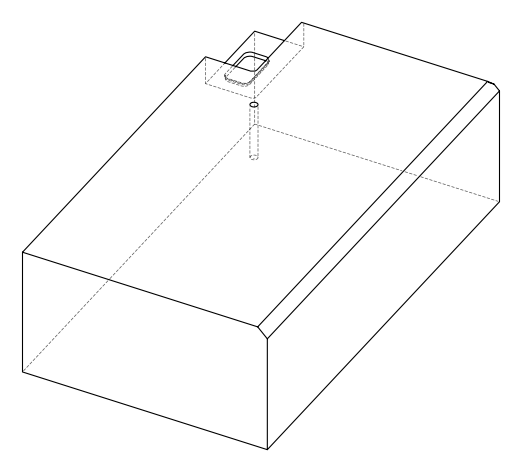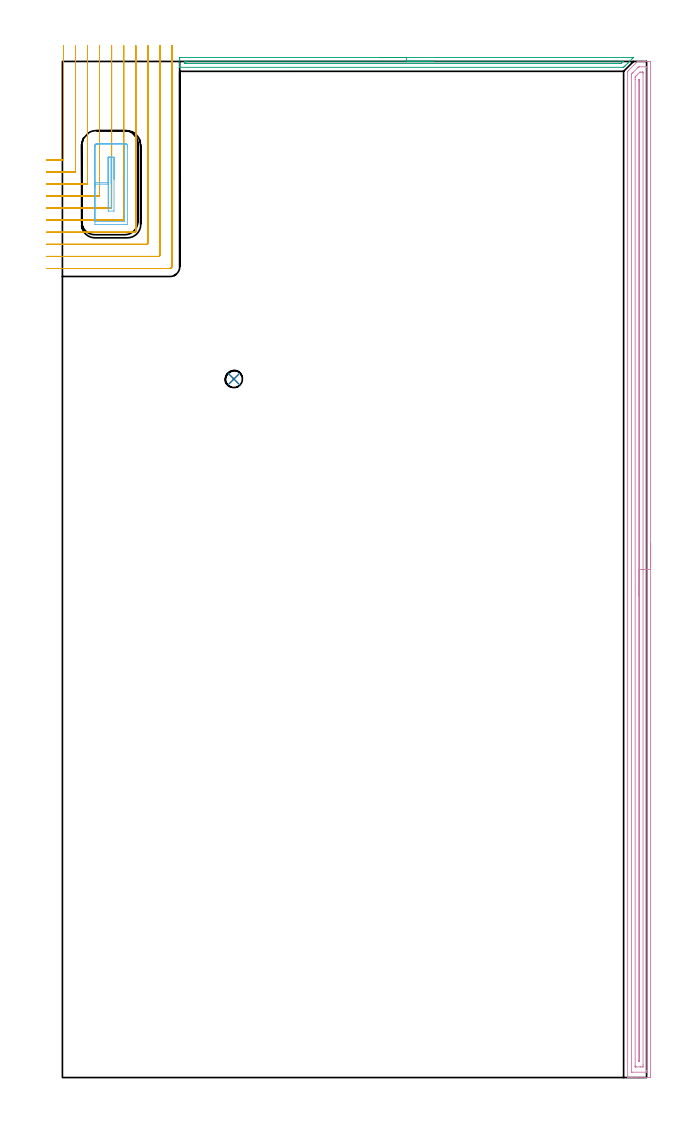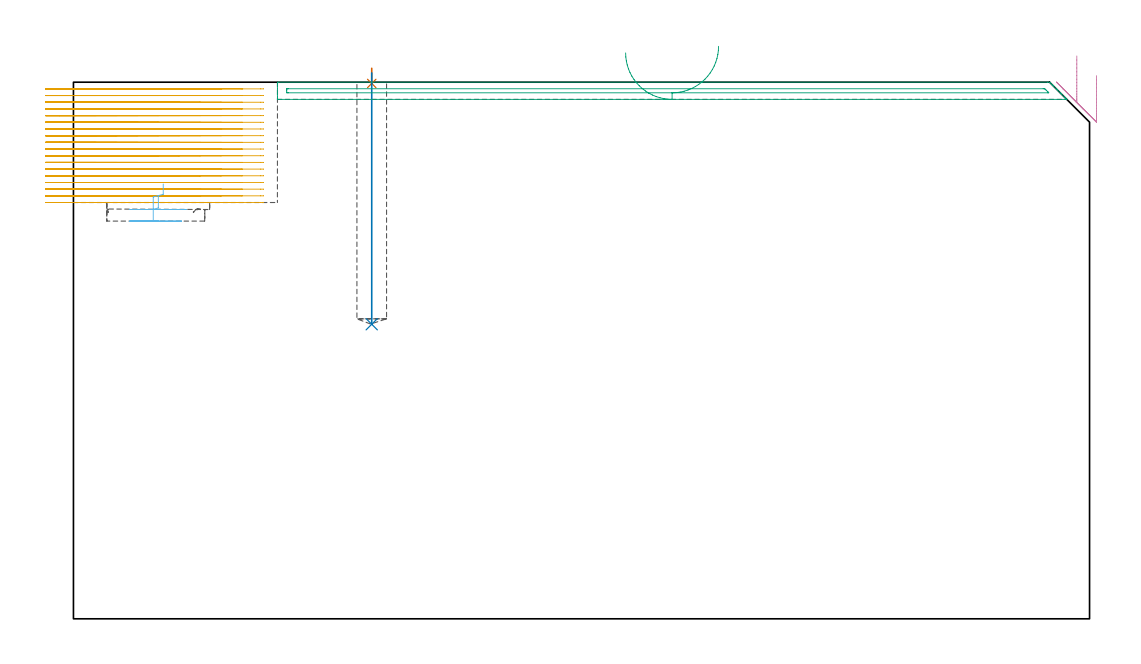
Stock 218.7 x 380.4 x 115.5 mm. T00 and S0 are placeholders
(PLAN: 6 operations, 4 tool changes, 52.7 min)
(1 SPOT_DRILL | STEP1POCKET | NXT0321_9005460120000 | 0.03 min | 1 mm3)
(2 DRILL_BLIND_HOLE_INTO_CENTER | STEP1POCKET | NXT0301_035 | 0.22 min | 1634 mm3)
(3 AREA_MILL | FG_CHAMFER_SURFACE | UGT0205_001 | 2.84 min | 1350 mm3)
(4 AREA_MILL_1 | FG_CHAMFER_SURFACE_1 | UGT0205_001 | 12.3 min | 13899 mm3)
(5 MILL_CORNER_NOTCH_RECTANGULAR | CORNER_NOTCH_RECTANGULAR | NXT0201_008 | Follow Part, ap 1.5, ae 75% | 36.57 min | 91430 mm3)
(6 MILL_RECTANGULAR_POCKET | POCKET_RECTANGULAR_STRAIGHT | UGT0201_101 | Follow Part, ap 2.5, ae 75% | 0.7 min | 3304 mm3)
(TOOL NXT0321_9005460120000 | NC Spot Drill, 142deg, 12mm, Carbide, Uncoated | D12 PA142 FL30 Z2)
(TOOL NXT0301_035 | Carbide Drill 6.4mm [860.1-0640-032A1-MM 2214] | D6.4 PA140 FL53 Z2)
(TOOL UGT0205_001 | Chamfer Mill 20 x 3 x 45 deg. | D20 FL50 Z2)
(TOOL NXT0201_008 | ENDMILL 6mm [2P460-0600-NA 1630] | D6 FL26 Z6)
(TOOL UGT0201_101 | End Mill 10 mm | D10 FL12 Z2)
(OP 1 SPOT_DRILL)
G17 G21 G94 G90
T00 M6
G54
G17 G0 G90 X64.2 Y261.5 S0 M3
G43 Z125.5 H0
G94 G81 G98 Z115.225 F250. R118.5
G80
M5
M2
(OP 2 DRILL_BLIND_HOLE_INTO_CENTER)
G17 G21 G94 G90
T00 M6
G54
G17 G0 G90 X64.2 Y261.5 S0 M3
G43 Z125.5 H1
G94 G81 G98 Z63.4 F250. R117.5
G80
M5
M2
(OP 3 AREA_MILL)
G17 G21 G94 G90
T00 M6
G54
G17 G0 G90 X118.85 Y381.9 S1061 M3
G43 Z125.5 H0
Z121.8
G94 G1 X118.888 Z120.928 F250.
X119.002 Z120.063
X119.191 Z119.212
X119.453 Z118.38
X119.787 Z117.574
X120.19 Z116.8
X120.658 Z116.064
X121.189 Z115.372
X121.779 Z114.729
X122.422 Z114.14
X123.114 Z113.608
X123.85 Z113.14
X124.624 Z112.737
X125.43 Z112.403
X126.262 Z112.141
X127.113 Z111.952
X127.978 Z111.838
X128.85 Z111.8
X213.543
X213.788 Y381.897 Z111.802
X213.789 Y381.896 Z111.803
X213.788 Y381.888 Z111.811
X213.491 Y381.591 Z112.109
X213.281 Y381.38 Z112.317
X212.663 Y380.763 Z112.937
X212.598 Y380.698 Z113.001
X212.395 Y380.493 Z113.203
X211.794 Y379.894 Z113.805
X211.706 Y379.805 Z113.893
X211.509 Y379.607 Z114.089
X210.926 Y379.026 Z114.674
X210.813 Y378.913 Z114.786
X210.622 Y378.72 Z114.976
X210.516 Y378.615 Z115.083
X210.246 Y378.346 Z115.354
X210.14 Y378.242 Z115.457
X210.101 Y378.207 Z115.493
X209.623 Y378.2 Z115.5
X44.06
X43.909 Y378.202 Z115.488
X43.9 Y378.228 Z115.463
Y378.573 Z115.126
Y378.971 Z114.729
Y379.607 Z114.088
Y380.811 Z112.886
X43.904 Y381.38 Z112.315
X43.908 Y381.89 Z111.804
X43.989 Y381.894 Z111.802
X44.506 Y381.9 Z111.8
X128.85
Y380.486 Z113.214
X209.631
X209.834 Y380.481 Z113.219
X209.918 Y380.479 Z113.221
X209.901 Y380.457 Z113.243
X209.875 Y380.428 Z113.272
X209.784 Y380.334 Z113.366
X209.71 Y380.259 Z113.441
X209.623 Y380.173 Z113.527
X209.339 Y379.89 Z113.81
X209.243 Y379.796 Z113.904
X209.11 Y379.671 Z114.029
X209.055 Y379.621 Z114.079
X208.95 Y379.619 Z114.081
X208.723 Y379.614 Z114.086
X46.291
X46.069 Y379.616 Z114.084
X45.962 Y379.619 Z114.081
X45.917 Y379.621 Z114.079
X45.91 Y379.652 Z114.048
X45.906 Y379.75 Z113.95
X45.902 Y379.993 Z113.707
X45.909 Y380.34 Z113.36
X45.913 Y380.479 Z113.221
X45.959 Y380.481 Z113.219
X46.069 Y380.484 Z113.216
X46.289 Y380.486 Z113.214
X128.85
X129.721 Z113.252
X130.586 Z113.366
X131.438 Z113.555
X132.27 Z113.817
X133.076 Z114.151
X133.85 Z114.554
X134.586 Z115.023
X135.278 Z115.554
X135.921 Z116.143
X136.51 Z116.786
X137.041 Z117.478
X137.51 Z118.214
X137.913 Z118.988
X138.247 Z119.794
X138.509 Z120.626
X138.698 Z121.478
X138.812 Z122.343
X138.85 Z123.214
G0 Z125.5
M5
M2
(OP 4 AREA_MILL_1)
G17 G21 G94 G90
T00 M6
G54
G17 G0 G90 X220.2 Y200.2 S1061 M3
G43 Z125.5 H0
Z116.9
G94 G1 Y200.162 Z116.028 F250.
Y200.048 Z115.164
Y199.859 Z114.312
Y199.597 Z113.48
Y199.263 Z112.674
Y198.86 Z111.9
Y198.392 Z111.164
Y197.86 Z110.472
Y197.271 Z109.829
Y196.628 Z109.24
Y195.936 Z108.709
Y195.2 Z108.24
Y194.426 Z107.837
Y193.62 Z107.503
Y192.788 Z107.241
Y191.937 Z107.052
Y191.072 Z106.938
Y190.2 Z106.9
Y1.154
X220.199 Y0.63 Z106.901
X220.196 Y0.264 Z106.902
X220.193 Y0.01 Z106.905
X219.838 Y0. Z107.26
X214.587 Z112.507
X213.195 Z113.901
X212.837 Z114.258
X211.896 Z115.204
X211.747 Y0.001 Z115.345
X211.713 Y0.002 Z115.379
X211.603 Y0.01 Z115.488
X211.6 Y0.183 Z115.5
Y376.193
X211.607 Y376.7 Z115.493
X211.617 Y376.713 Z115.483
X211.962 Y377.062 Z115.138
X214.967 Y380.068 Z112.131
X215.025 Y380.126 Z112.072
X215.182 Y380.282 Z111.918
X215.27 Y380.366 Z111.83
X215.309 Y380.398 Z111.789
X215.562 Y380.4 Z111.537
X216.338 Z110.757
X217.57 Z109.526
X218.088 Z109.007
X218.704 Z108.391
X218.963 Z108.132
X219.579 Z107.517
X219.838 Y380.396 Z107.258
X220.192 Y380.39 Z106.904
X220.196 Y380.136 Z106.902
X220.199 Y379.77 Z106.901
X220.2 Y379.4 Z106.9
Y190.2
X218.786 Z108.314
Y2.599
X218.785 Y2.418 Z108.315
X218.781 Y2.062 Z108.319
X218.779 Y2.021 Z108.321
X218.773 Y2.01 Z108.327
X218.742 Y2.007 Z108.358
X218.633 Y2.003 Z108.467
X218.497 Y2. Z108.603
X213.246 Z113.854
X213.072 Y2.003 Z114.028
X213.037 Y2.006 Z114.063
X213.025 Y2.009 Z114.075
X213.021 Y2.019 Z114.079
X213.018 Y2.061 Z114.082
X213.015 Y2.237 Z114.085
X213.014 Y374.405 Z114.086
X213.015 Y375.117 Z114.085
X213.017 Y375.299 Z114.083
X213.021 Y375.651 Z114.079
X213.192 Y375.831 Z113.908
X213.544 Y376.193 Z113.556
X215.462 Y378.111 Z111.638
X215.717 Y378.355 Z111.383
X215.756 Y378.39 Z111.344
X215.812 Y378.394 Z111.288
X215.93 Y378.398 Z111.17
X218.554 Y378.4 Z108.546
X218.728 Y378.397 Z108.372
X218.763 Y378.394 Z108.337
X218.775 Y378.391 Z108.325
X218.779 Y378.381 Z108.321
X218.782 Y378.339 Z108.318
X218.785 Y378.163 Z108.315
X218.786 Y190.2 Z108.314
X217.372 Z109.728
X217.371 Y4.939 Z109.729
X217.367 Y4.207 Z109.733
X217.365 Y4.051 Z109.735
X217.359 Y4.01 Z109.741
X217.313 Y4.007 Z109.787
X217.213 Y4.004 Z109.887
X216.54 Y4. Z110.56
X216.338 Z110.762
X214.79 Z112.31
X214.587 Y4.001 Z112.513
X214.52 Y4.003 Z112.58
X214.466 Y4.006 Z112.634
X214.437 Y4.01 Z112.663
X214.435 Y4.045 Z112.665
X214.431 Y4.207 Z112.669
X214.429 Y4.368 Z112.671
Y373.673
X214.431 Y374.405 Z112.669
X214.433 Y374.563 Z112.667
X214.435 Y374.617 Z112.665
X214.466 Y374.655 Z112.634
X214.587 Y374.783 Z112.513
X214.841 Y375.04 Z112.259
X215.098 Y375.299 Z112.002
X215.994 Y376.193 Z111.106
X216.171 Y376.363 Z110.929
X216.194 Y376.383 Z110.906
X216.237 Y376.39 Z110.863
X216.338 Y376.393 Z110.762
X217.011 Y376.4 Z110.089
X217.213 Y376.399 Z109.887
X217.28 Y376.397 Z109.82
X217.334 Y376.394 Z109.766
X217.363 Y376.39 Z109.737
X217.365 Y376.355 Z109.735
X217.369 Y376.193 Z109.731
X217.371 Y376.032 Z109.729
X217.372 Y190.2 Z109.728
X215.957 Z111.143
Y6.325
X215.954 Y6.208 Z111.146
X215.947 Y6.01 Z111.153
X215.9 Y6.008 Z111.2
X215.853 Y6.01 Z111.247
X215.846 Y6.208 Z111.254
X215.843 Y6.325 Z111.257
Y6.384
X215.844 Y373.121 Z111.256
X215.85 Y373.511 Z111.25
X215.86 Y373.6 Z111.24
X215.903 Y373.643 Z111.197
X215.951 Y373.672 Z111.149
X215.955 Y373.569 Z111.145
X215.957 Y373.511 Z111.143
Y190.2
Y189.328 Z111.181
Y188.464 Z111.295
Y187.612 Z111.483
Y186.78 Z111.746
Y185.974 Z112.08
Y185.2 Z112.482
Y184.464 Z112.951
Y183.772 Z113.482
Y183.129 Z114.072
Y182.54 Z114.715
Y182.009 Z115.407
Y181.54 Z116.143
Y181.137 Z116.916
Y180.803 Z117.722
Y180.541 Z118.554
Y180.352 Z119.406
Y180.238 Z120.271
Y180.2 Z121.143
G0 Z125.5
M5
M2
(OP 5 MILL_CORNER_NOTCH_RECTANGULAR)
G17 G21 G94 G90
T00 M6
G54
G17 G0 G90 X-6. Y343.4 S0 M3
G43 Z125.5 H1
Z114.061
G94 G1 X-3. F250.
X0.104 F500.
G3 X0.4 Y343.696 R0.3
G1 Y383.353
Y383.4
X0.403 Y386.4 F250.
G0 Z125.5
X-6. Y338.9
Z114.061
G1 X-3.
X4.603 F500.
G3 X4.9 Y339.197 R0.3
G1 Y383.353
Y383.4
X4.904 Y386.4 F250.
G0 Z125.5
X-6. Y334.4
Z114.061
G1 X-3.
X9.103 F500.
G3 X9.4 Y334.697 R0.3
G1 Y383.353
Y383.4
X9.404 Y386.4 F250.
G0 Z125.5
X-6. Y329.9
Z114.061
G1 X-3.
X13.603 F500.
G3 X13.9 Y330.197 R0.3
G1 Y383.353
Y383.4
X13.905 Y386.4 F250.
G0 Z125.5
X-6. Y325.4
Z114.061
G1 X-3.
X18.103 F500.
G3 X18.4 Y325.697 R0.3
G1 Y383.353
Y383.4
X18.406 Y386.4 F250.
G0 Z125.5
X-6. Y320.9
Z114.061
G1 X-3.
X22.603 F500.
G3 X22.9 Y321.197 R0.3
G1 Y383.353
Y383.4
X22.908 Y386.4 F250.
G0 Z125.5
X-6. Y316.4
Z114.061
G1 X-3.
X27.103 F500.
G3 X27.4 Y316.697 R0.3
G1 Y383.353
Y383.4
X27.41 Y386.4 F250.
G0 Z125.5
X-6. Y311.9
Z114.061
G1 X-3.
X31.603 F500.
G3 X31.9 Y312.197 R0.3
G1 Y383.353
Y383.4
X31.916 Y386.4 F250.
G0 Z125.5
X-6. Y307.4
Z114.061
G1 X-3.
X36.102 F500.
G3 X36.4 Y307.698 R0.3
G1 Y383.353
Y383.4
X36.431 Y386.4 F250.
G0 Z125.5
X-6. Y302.9
Z114.061
G1 X-3.
X40.3 F500.
G3 X40.9 Y303.5 R0.6
G1 Y383.353
Y386.353 F250.
G0 Z125.5
X-6. Y343.4
Z112.622
G1 X-3.
X0.104 F500.
G3 X0.4 Y343.696 R0.3
G1 Y383.4
Y386.4 F250.
G0 Z125.5
X-6. Y338.9
Z112.622
G1 X-3.
X4.603 F500.
G3 X4.9 Y339.197 R0.3
G1 Y383.4
Y386.4 F250.
G0 Z125.5
X-6. Y334.4
Z112.622
G1 X-3.
X9.103 F500.
G3 X9.4 Y334.697 R0.3
G1 Y383.4
Y386.4 F250.
G0 Z125.5
X-6. Y329.9
Z112.622
G1 X-3.
X13.603 F500.
G3 X13.9 Y330.197 R0.3
G1 Y383.4
Y386.4 F250.
G0 Z125.5
X-6. Y325.4
Z112.622
G1 X-3.
X18.103 F500.
G3 X18.4 Y325.697 R0.3
G1 Y383.4
Y386.4 F250.
G0 Z125.5
X-6. Y320.9
Z112.622
G1 X-3.
X22.603 F500.
G3 X22.9 Y321.197 R0.3
G1 Y383.4
Y386.4 F250.
G0 Z125.5
X-6. Y316.4
Z112.622
G1 X-3.
X27.103 F500.
G3 X27.4 Y316.697 R0.3
G1 Y383.4
Y386.4 F250.
G0 Z125.5
X-6. Y311.9
Z112.622
G1 X-3.
X31.603 F500.
G3 X31.9 Y312.197 R0.3
G1 Y383.4
Y386.4 F250.
G0 Z125.5
X-6. Y307.4
Z112.622
G1 X-3.
X36.102 F500.
G3 X36.4 Y307.698 R0.3
G1 Y383.4
Y386.4 F250.
G0 Z125.5
X-6. Y302.9
Z112.622
G1 X-3.
X40.3 F500.
G3 X40.9 Y303.5 R0.6
G1 Y383.4
Y386.4 F250.
G0 Z125.5
X-6. Y343.4
Z111.183
G1 X-3.
X0.104 F500.
G3 X0.4 Y343.696 R0.3
G1 Y383.4
Y386.4 F250.
G0 Z125.5
X-6. Y338.9
Z111.183
G1 X-3.
X4.603 F500.
G3 X4.9 Y339.197 R0.3
G1 Y383.4
Y386.4 F250.
G0 Z125.5
X-6. Y334.4
Z111.183
G1 X-3.
X9.103 F500.
G3 X9.4 Y334.697 R0.3
G1 Y383.4
Y386.4 F250.
G0 Z125.5
X-6. Y329.9
Z111.183
G1 X-3.
X13.603 F500.
G3 X13.9 Y330.197 R0.3
G1 Y383.4
Y386.4 F250.
G0 Z125.5
X-6. Y325.4
Z111.183
G1 X-3.
X18.103 F500.
G3 X18.4 Y325.697 R0.3
G1 Y383.4
Y386.4 F250.
G0 Z125.5
X-6. Y320.9
Z111.183
G1 X-3.
X22.603 F500.
G3 X22.9 Y321.197 R0.3
G1 Y383.4
Y386.4 F250.
G0 Z125.5
X-6. Y316.4
Z111.183
G1 X-3.
X27.103 F500.
G3 X27.4 Y316.697 R0.3
G1 Y383.4
Y386.4 F250.
G0 Z125.5
X-6. Y311.9
Z111.183
G1 X-3.
X31.603 F500.
G3 X31.9 Y312.197 R0.3
G1 Y383.4
Y386.4 F250.
G0 Z125.5
X-6. Y307.4
Z111.183
G1 X-3.
X36.102 F500.
G3 X36.4 Y307.698 R0.3
G1 Y383.4
Y386.4 F250.
G0 Z125.5
X-6. Y302.9
Z111.183
G1 X-3.
X40.3 F500.
G3 X40.9 Y303.5 R0.6
G1 Y383.4
Y386.4 F250.
G0 Z125.5
X-6. Y343.4
Z109.744
G1 X-3.
X0.104 F500.
G3 X0.4 Y343.696 R0.3
G1 Y383.4
Y386.4 F250.
G0 Z125.5
X-6. Y338.9
Z109.744
G1 X-3.
X4.603 F500.
G3 X4.9 Y339.197 R0.3
G1 Y383.4
Y386.4 F250.
G0 Z125.5
X-6. Y334.4
Z109.744
G1 X-3.
X9.103 F500.
G3 X9.4 Y334.697 R0.3
G1 Y383.4
Y386.4 F250.
G0 Z125.5
X-6. Y329.9
Z109.744
G1 X-3.
X13.603 F500.
G3 X13.9 Y330.197 R0.3
G1 Y383.4
Y386.4 F250.
G0 Z125.5
X-6. Y325.4
Z109.744
G1 X-3.
X18.103 F500.
G3 X18.4 Y325.697 R0.3
G1 Y383.4
Y386.4 F250.
G0 Z125.5
X-6. Y320.9
Z109.744
G1 X-3.
X22.603 F500.
G3 X22.9 Y321.197 R0.3
G1 Y383.4
Y386.4 F250.
G0 Z125.5
X-6. Y316.4
Z109.744
G1 X-3.
X27.103 F500.
G3 X27.4 Y316.697 R0.3
G1 Y383.4
Y386.4 F250.
G0 Z125.5
X-6. Y311.9
Z109.744
G1 X-3.
X31.603 F500.
G3 X31.9 Y312.197 R0.3
G1 Y383.4
Y386.4 F250.
G0 Z125.5
X-6. Y307.4
Z109.744
G1 X-3.
X36.102 F500.
G3 X36.4 Y307.698 R0.3
G1 Y383.4
Y386.4 F250.
G0 Z125.5
X-6. Y302.9
Z109.744
G1 X-3.
X40.3 F500.
G3 X40.9 Y303.5 R0.6
G1 Y383.4
Y386.4 F250.
G0 Z125.5
X-6. Y343.4
Z108.305
G1 X-3.
X0.104 F500.
G3 X0.4 Y343.696 R0.3
G1 Y383.4
Y386.4 F250.
G0 Z125.5
X-6. Y338.9
Z108.305
G1 X-3.
X4.603 F500.
G3 X4.9 Y339.197 R0.3
G1 Y383.4
Y386.4 F250.
G0 Z125.5
X-6. Y334.4
Z108.305
G1 X-3.
X9.103 F500.
G3 X9.4 Y334.697 R0.3
G1 Y383.4
Y386.4 F250.
G0 Z125.5
X-6. Y329.9
Z108.305
G1 X-3.
X13.603 F500.
G3 X13.9 Y330.197 R0.3
G1 Y383.4
Y386.4 F250.
G0 Z125.5
X-6. Y325.4
Z108.305
G1 X-3.
X18.103 F500.
G3 X18.4 Y325.697 R0.3
G1 Y383.4
Y386.4 F250.
G0 Z125.5
X-6. Y320.9
Z108.305
G1 X-3.
X22.603 F500.
G3 X22.9 Y321.197 R0.3
G1 Y383.4
Y386.4 F250.
G0 Z125.5
X-6. Y316.4
Z108.305
G1 X-3.
X27.103 F500.
G3 X27.4 Y316.697 R0.3
G1 Y383.4
Y386.4 F250.
G0 Z125.5
X-6. Y311.9
Z108.305
G1 X-3.
X31.603 F500.
G3 X31.9 Y312.197 R0.3
G1 Y383.4
Y386.4 F250.
G0 Z125.5
X-6. Y307.4
Z108.305
G1 X-3.
X36.102 F500.
G3 X36.4 Y307.698 R0.3
G1 Y383.4
Y386.4 F250.
G0 Z125.5
X-6. Y302.9
Z108.305
G1 X-3.
X40.3 F500.
G3 X40.9 Y303.5 R0.6
G1 Y383.4
Y386.4 F250.
G0 Z125.5
X-6. Y343.4
Z106.867
G1 X-3.
X0.104 F500.
G3 X0.4 Y343.696 R0.3
G1 Y383.4
Y386.4 F250.
G0 Z125.5
X-6. Y338.9
Z106.867
G1 X-3.
X4.603 F500.
G3 X4.9 Y339.197 R0.3
G1 Y383.4
Y386.4 F250.
G0 Z125.5
X-6. Y334.4
Z106.867
G1 X-3.
X9.103 F500.
G3 X9.4 Y334.697 R0.3
G1 Y383.4
Y386.4 F250.
G0 Z125.5
X-6. Y329.9
Z106.867
G1 X-3.
X13.603 F500.
G3 X13.9 Y330.197 R0.3
G1 Y383.4
Y386.4 F250.
G0 Z125.5
X-6. Y325.4
Z106.867
G1 X-3.
X18.103 F500.
G3 X18.4 Y325.697 R0.3
G1 Y383.4
Y386.4 F250.
G0 Z125.5
X-6. Y320.9
Z106.867
G1 X-3.
X22.603 F500.
G3 X22.9 Y321.197 R0.3
G1 Y383.4
Y386.4 F250.
G0 Z125.5
X-6. Y316.4
Z106.867
G1 X-3.
X27.103 F500.
G3 X27.4 Y316.697 R0.3
G1 Y383.4
Y386.4 F250.
G0 Z125.5
X-6. Y311.9
Z106.867
G1 X-3.
X31.603 F500.
G3 X31.9 Y312.197 R0.3
G1 Y383.4
Y386.4 F250.
G0 Z125.5
X-6. Y307.4
Z106.867
G1 X-3.
X36.102 F500.
G3 X36.4 Y307.698 R0.3
G1 Y383.4
Y386.4 F250.
G0 Z125.5
X-6. Y302.9
Z106.867
G1 X-3.
X40.3 F500.
G3 X40.9 Y303.5 R0.6
G1 Y383.4
Y386.4 F250.
G0 Z125.5
X-6. Y343.4
Z105.428
G1 X-3.
X0.104 F500.
G3 X0.4 Y343.696 R0.3
G1 Y383.4
Y386.4 F250.
G0 Z125.5
X-6. Y338.9
Z105.428
G1 X-3.
X4.603 F500.
G3 X4.9 Y339.197 R0.3
G1 Y383.4
Y386.4 F250.
G0 Z125.5
X-6. Y334.4
Z105.428
G1 X-3.
X9.103 F500.
G3 X9.4 Y334.697 R0.3
G1 Y383.4
Y386.4 F250.
G0 Z125.5
X-6. Y329.9
Z105.428
G1 X-3.
X13.603 F500.
G3 X13.9 Y330.197 R0.3
G1 Y383.4
Y386.4 F250.
G0 Z125.5
X-6. Y325.4
Z105.428
G1 X-3.
X18.103 F500.
G3 X18.4 Y325.697 R0.3
G1 Y383.4
Y386.4 F250.
G0 Z125.5
X-6. Y320.9
Z105.428
G1 X-3.
X22.603 F500.
G3 X22.9 Y321.197 R0.3
G1 Y383.4
Y386.4 F250.
G0 Z125.5
X-6. Y316.4
Z105.428
G1 X-3.
X27.103 F500.
G3 X27.4 Y316.697 R0.3
G1 Y383.4
Y386.4 F250.
G0 Z125.5
X-6. Y311.9
Z105.428
G1 X-3.
X31.603 F500.
G3 X31.9 Y312.197 R0.3
G1 Y383.4
Y386.4 F250.
G0 Z125.5
X-6. Y307.4
Z105.428
G1 X-3.
X36.102 F500.
G3 X36.4 Y307.698 R0.3
G1 Y383.4
Y386.4 F250.
G0 Z125.5
X-6. Y302.9
Z105.428
G1 X-3.
X40.3 F500.
G3 X40.9 Y303.5 R0.6
G1 Y383.4
Y386.4 F250.
G0 Z125.5
X-6. Y343.4
Z103.989
G1 X-3.
X0.104 F500.
G3 X0.4 Y343.696 R0.3
G1 Y383.4
Y386.4 F250.
G0 Z125.5
X-6. Y338.9
Z103.989
G1 X-3.
X4.603 F500.
G3 X4.9 Y339.197 R0.3
G1 Y383.4
Y386.4 F250.
G0 Z125.5
X-6. Y334.4
Z103.989
G1 X-3.
X9.103 F500.
G3 X9.4 Y334.697 R0.3
G1 Y383.4
Y386.4 F250.
G0 Z125.5
X-6. Y329.9
Z103.989
G1 X-3.
X13.603 F500.
G3 X13.9 Y330.197 R0.3
G1 Y383.4
Y386.4 F250.
G0 Z125.5
X-6. Y325.4
Z103.989
G1 X-3.
X18.103 F500.
G3 X18.4 Y325.697 R0.3
G1 Y383.4
Y386.4 F250.
G0 Z125.5
X-6. Y320.9
Z103.989
G1 X-3.
X22.603 F500.
G3 X22.9 Y321.197 R0.3
G1 Y383.4
Y386.4 F250.
G0 Z125.5
X-6. Y316.4
Z103.989
G1 X-3.
X27.103 F500.
G3 X27.4 Y316.697 R0.3
G1 Y383.4
Y386.4 F250.
G0 Z125.5
X-6. Y311.9
Z103.989
G1 X-3.
X31.603 F500.
G3 X31.9 Y312.197 R0.3
G1 Y383.4
Y386.4 F250.
G0 Z125.5
X-6. Y307.4
Z103.989
G1 X-3.
X36.102 F500.
G3 X36.4 Y307.698 R0.3
G1 Y383.4
Y386.4 F250.
G0 Z125.5
X-6. Y302.9
Z103.989
G1 X-3.
X40.3 F500.
G3 X40.9 Y303.5 R0.6
G1 Y383.4
Y386.4 F250.
G0 Z125.5
X-6. Y343.4
Z102.55
G1 X-3.
X0.104 F500.
G3 X0.4 Y343.696 R0.3
G1 Y383.4
Y386.4 F250.
G0 Z125.5
X-6. Y338.9
Z102.55
G1 X-3.
X4.603 F500.
G3 X4.9 Y339.197 R0.3
G1 Y383.4
Y386.4 F250.
G0 Z125.5
X-6. Y334.4
Z102.55
G1 X-3.
X9.103 F500.
G3 X9.4 Y334.697 R0.3
G1 Y383.4
Y386.4 F250.
G0 Z125.5
X-6. Y329.9
Z102.55
G1 X-3.
X13.603 F500.
G3 X13.9 Y330.197 R0.3
G1 Y383.4
Y386.4 F250.
G0 Z125.5
X-6. Y325.4
Z102.55
G1 X-3.
X18.103 F500.
G3 X18.4 Y325.697 R0.3
G1 Y383.4
Y386.4 F250.
G0 Z125.5
X-6. Y320.9
Z102.55
G1 X-3.
X22.603 F500.
G3 X22.9 Y321.197 R0.3
G1 Y383.4
Y386.4 F250.
G0 Z125.5
X-6. Y316.4
Z102.55
G1 X-3.
X27.103 F500.
G3 X27.4 Y316.697 R0.3
G1 Y383.4
Y386.4 F250.
G0 Z125.5
X-6. Y311.9
Z102.55
G1 X-3.
X31.603 F500.
G3 X31.9 Y312.197 R0.3
G1 Y383.4
Y386.4 F250.
G0 Z125.5
X-6. Y307.4
Z102.55
G1 X-3.
X36.102 F500.
G3 X36.4 Y307.698 R0.3
G1 Y383.4
Y386.4 F250.
G0 Z125.5
X-6. Y302.9
Z102.55
G1 X-3.
X40.3 F500.
G3 X40.9 Y303.5 R0.6
G1 Y383.4
Y386.4 F250.
G0 Z125.5
X-6. Y343.4
Z101.111
G1 X-3.
X0.104 F500.
G3 X0.4 Y343.696 R0.3
G1 Y383.4
Y386.4 F250.
G0 Z125.5
X-6. Y338.9
Z101.111
G1 X-3.
X4.603 F500.
G3 X4.9 Y339.197 R0.3
G1 Y383.4
Y386.4 F250.
G0 Z125.5
X-6. Y334.4
Z101.111
G1 X-3.
X9.103 F500.
G3 X9.4 Y334.697 R0.3
G1 Y383.4
Y386.4 F250.
G0 Z125.5
X-6. Y329.9
Z101.111
G1 X-3.
X13.603 F500.
G3 X13.9 Y330.197 R0.3
G1 Y383.4
Y386.4 F250.
G0 Z125.5
X-6. Y325.4
Z101.111
G1 X-3.
X18.103 F500.
G3 X18.4 Y325.697 R0.3
G1 Y383.4
Y386.4 F250.
G0 Z125.5
X-6. Y320.9
Z101.111
G1 X-3.
X22.603 F500.
G3 X22.9 Y321.197 R0.3
G1 Y383.4
Y386.4 F250.
G0 Z125.5
X-6. Y316.4
Z101.111
G1 X-3.
X27.103 F500.
G3 X27.4 Y316.697 R0.3
G1 Y383.4
Y386.4 F250.
G0 Z125.5
X-6. Y311.9
Z101.111
G1 X-3.
X31.603 F500.
G3 X31.9 Y312.197 R0.3
G1 Y383.4
Y386.4 F250.
G0 Z125.5
X-6. Y307.4
Z101.111
G1 X-3.
X36.102 F500.
G3 X36.4 Y307.698 R0.3
G1 Y383.4
Y386.4 F250.
G0 Z125.5
X-6. Y302.9
Z101.111
G1 X-3.
X40.3 F500.
G3 X40.9 Y303.5 R0.6
G1 Y383.4
Y386.4 F250.
G0 Z125.5
X-6. Y343.4
Z99.672
G1 X-3.
X0.104 F500.
G3 X0.4 Y343.696 R0.3
G1 Y383.4
Y386.4 F250.
G0 Z125.5
X-6. Y338.9
Z99.672
G1 X-3.
X4.603 F500.
G3 X4.9 Y339.197 R0.3
G1 Y383.4
Y386.4 F250.
G0 Z125.5
X-6. Y334.4
Z99.672
G1 X-3.
X9.103 F500.
G3 X9.4 Y334.697 R0.3
G1 Y383.4
Y386.4 F250.
G0 Z125.5
X-6. Y329.9
Z99.672
G1 X-3.
X13.603 F500.
G3 X13.9 Y330.197 R0.3
G1 Y383.4
Y386.4 F250.
G0 Z125.5
X-6. Y325.4
Z99.672
G1 X-3.
X18.103 F500.
G3 X18.4 Y325.697 R0.3
G1 Y383.4
Y386.4 F250.
G0 Z125.5
X-6. Y320.9
Z99.672
G1 X-3.
X22.603 F500.
G3 X22.9 Y321.197 R0.3
G1 Y383.4
Y386.4 F250.
G0 Z125.5
X-6. Y316.4
Z99.672
G1 X-3.
X27.103 F500.
G3 X27.4 Y316.697 R0.3
G1 Y383.4
Y386.4 F250.
G0 Z125.5
X-6. Y311.9
Z99.672
G1 X-3.
X31.603 F500.
G3 X31.9 Y312.197 R0.3
G1 Y383.4
Y386.4 F250.
G0 Z125.5
X-6. Y307.4
Z99.672
G1 X-3.
X36.102 F500.
G3 X36.4 Y307.698 R0.3
G1 Y383.4
Y386.4 F250.
G0 Z125.5
X-6. Y302.9
Z99.672
G1 X-3.
X40.3 F500.
G3 X40.9 Y303.5 R0.6
G1 Y383.4
Y386.4 F250.
G0 Z125.5
X-6. Y343.4
Z98.233
G1 X-3.
X0.104 F500.
G3 X0.4 Y343.696 R0.3
G1 Y383.4
Y386.4 F250.
G0 Z125.5
X-6. Y338.9
Z98.233
G1 X-3.
X4.603 F500.
G3 X4.9 Y339.197 R0.3
G1 Y383.4
Y386.4 F250.
G0 Z125.5
X-6. Y334.4
Z98.233
G1 X-3.
X9.103 F500.
G3 X9.4 Y334.697 R0.3
G1 Y383.4
Y386.4 F250.
G0 Z125.5
X-6. Y329.9
Z98.233
G1 X-3.
X13.603 F500.
G3 X13.9 Y330.197 R0.3
G1 Y383.4
Y386.4 F250.
G0 Z125.5
X-6. Y325.4
Z98.233
G1 X-3.
X18.103 F500.
G3 X18.4 Y325.697 R0.3
G1 Y383.4
Y386.4 F250.
G0 Z125.5
X-6. Y320.9
Z98.233
G1 X-3.
X22.603 F500.
G3 X22.9 Y321.197 R0.3
G1 Y383.4
Y386.4 F250.
G0 Z125.5
X-6. Y316.4
Z98.233
G1 X-3.
X27.103 F500.
G3 X27.4 Y316.697 R0.3
G1 Y383.4
Y386.4 F250.
G0 Z125.5
X-6. Y311.9
Z98.233
G1 X-3.
X31.603 F500.
G3 X31.9 Y312.197 R0.3
G1 Y383.4
Y386.4 F250.
G0 Z125.5
X-6. Y307.4
Z98.233
G1 X-3.
X36.102 F500.
G3 X36.4 Y307.698 R0.3
G1 Y383.4
Y386.4 F250.
G0 Z125.5
X-6. Y302.9
Z98.233
G1 X-3.
X40.3 F500.
G3 X40.9 Y303.5 R0.6
G1 Y383.4
Y386.4 F250.
G0 Z125.5
X-6. Y343.4
Z96.794
G1 X-3.
X0.104 F500.
G3 X0.4 Y343.696 R0.3
G1 Y383.4
Y386.4 F250.
G0 Z125.5
X-6. Y338.9
Z96.794
G1 X-3.
X4.603 F500.
G3 X4.9 Y339.197 R0.3
G1 Y383.4
Y386.4 F250.
G0 Z125.5
X-6. Y334.4
Z96.794
G1 X-3.
X9.103 F500.
G3 X9.4 Y334.697 R0.3
G1 Y383.4
Y386.4 F250.
G0 Z125.5
X-6. Y329.9
Z96.794
G1 X-3.
X13.603 F500.
G3 X13.9 Y330.197 R0.3
G1 Y383.4
Y386.4 F250.
G0 Z125.5
X-6. Y325.4
Z96.794
G1 X-3.
X18.103 F500.
G3 X18.4 Y325.697 R0.3
G1 Y383.4
Y386.4 F250.
G0 Z125.5
X-6. Y320.9
Z96.794
G1 X-3.
X22.603 F500.
G3 X22.9 Y321.197 R0.3
G1 Y383.4
Y386.4 F250.
G0 Z125.5
X-6. Y316.4
Z96.794
G1 X-3.
X27.103 F500.
G3 X27.4 Y316.697 R0.3
G1 Y383.4
Y386.4 F250.
G0 Z125.5
X-6. Y311.9
Z96.794
G1 X-3.
X31.603 F500.
G3 X31.9 Y312.197 R0.3
G1 Y383.4
Y386.4 F250.
G0 Z125.5
X-6. Y307.4
Z96.794
G1 X-3.
X36.102 F500.
G3 X36.4 Y307.698 R0.3
G1 Y383.4
Y386.4 F250.
G0 Z125.5
X-6. Y302.9
Z96.794
G1 X-3.
X40.3 F500.
G3 X40.9 Y303.5 R0.6
G1 Y383.4
Y386.4 F250.
G0 Z125.5
X-6. Y343.4
Z95.356
G1 X-3.
X0.104 F500.
G3 X0.4 Y343.696 R0.3
G1 Y383.4
Y386.4 F250.
G0 Z125.5
X-6. Y338.9
Z95.356
G1 X-3.
X4.603 F500.
G3 X4.9 Y339.197 R0.3
G1 Y383.4
Y386.4 F250.
G0 Z125.5
X-6. Y334.4
Z95.356
G1 X-3.
X9.103 F500.
G3 X9.4 Y334.697 R0.3
G1 Y383.4
Y386.4 F250.
G0 Z125.5
X-6. Y329.9
Z95.356
G1 X-3.
X13.603 F500.
G3 X13.9 Y330.197 R0.3
G1 Y383.4
Y386.4 F250.
G0 Z125.5
X-6. Y325.4
Z95.356
G1 X-3.
X18.103 F500.
G3 X18.4 Y325.697 R0.3
G1 Y383.4
Y386.4 F250.
G0 Z125.5
X-6. Y320.9
Z95.356
G1 X-3.
X22.603 F500.
G3 X22.9 Y321.197 R0.3
G1 Y383.4
Y386.4 F250.
G0 Z125.5
X-6. Y316.4
Z95.356
G1 X-3.
X27.103 F500.
G3 X27.4 Y316.697 R0.3
G1 Y383.4
Y386.4 F250.
G0 Z125.5
X-6. Y311.9
Z95.356
G1 X-3.
X31.603 F500.
G3 X31.9 Y312.197 R0.3
G1 Y383.4
Y386.4 F250.
G0 Z125.5
X-6. Y307.4
Z95.356
G1 X-3.
X36.102 F500.
G3 X36.4 Y307.698 R0.3
G1 Y383.4
Y386.4 F250.
G0 Z125.5
X-6. Y302.9
Z95.356
G1 X-3.
X40.3 F500.
G3 X40.9 Y303.5 R0.6
G1 Y383.4
Y386.4 F250.
G0 Z125.5
X-6. Y343.4
Z93.917
G1 X-3.
X0.104 F500.
G3 X0.4 Y343.696 R0.3
G1 Y383.4
Y386.4 F250.
G0 Z125.5
X-6. Y338.9
Z93.917
G1 X-3.
X4.603 F500.
G3 X4.9 Y339.197 R0.3
G1 Y383.4
Y386.4 F250.
G0 Z125.5
X-6. Y334.4
Z93.917
G1 X-3.
X9.103 F500.
G3 X9.4 Y334.697 R0.3
G1 Y383.4
Y386.4 F250.
G0 Z125.5
X-6. Y329.9
Z93.917
G1 X-3.
X13.603 F500.
G3 X13.9 Y330.197 R0.3
G1 Y383.4
Y386.4 F250.
G0 Z125.5
X-6. Y325.4
Z93.917
G1 X-3.
X18.103 F500.
G3 X18.4 Y325.697 R0.3
G1 Y383.4
Y386.4 F250.
G0 Z125.5
X-6. Y320.9
Z93.917
G1 X-3.
X22.603 F500.
G3 X22.9 Y321.197 R0.3
G1 Y383.4
Y386.4 F250.
G0 Z125.5
X-6. Y316.4
Z93.917
G1 X-3.
X27.103 F500.
G3 X27.4 Y316.697 R0.3
G1 Y383.4
Y386.4 F250.
G0 Z125.5
X-6. Y311.9
Z93.917
G1 X-3.
X31.603 F500.
G3 X31.9 Y312.197 R0.3
G1 Y383.4
Y386.4 F250.
G0 Z125.5
X-6. Y307.4
Z93.917
G1 X-3.
X36.102 F500.
G3 X36.4 Y307.698 R0.3
G1 Y383.4
Y386.4 F250.
G0 Z125.5
X-6. Y302.9
Z93.917
G1 X-3.
X40.3 F500.
G3 X40.9 Y303.5 R0.6
G1 Y383.4
Y386.4 F250.
G0 Z125.5
X-6. Y343.4
Z92.478
G1 X-3.
X0.104 F500.
G3 X0.4 Y343.696 R0.3
G1 Y383.4
Y386.4 F250.
G0 Z125.5
X-6. Y338.9
Z92.478
G1 X-3.
X4.603 F500.
G3 X4.9 Y339.197 R0.3
G1 Y383.4
Y386.4 F250.
G0 Z125.5
X-6. Y334.4
Z92.478
G1 X-3.
X9.103 F500.
G3 X9.4 Y334.697 R0.3
G1 Y383.4
Y386.4 F250.
G0 Z125.5
X-6. Y329.9
Z92.478
G1 X-3.
X13.603 F500.
G3 X13.9 Y330.197 R0.3
G1 Y383.4
Y386.4 F250.
G0 Z125.5
X-6. Y325.4
Z92.478
G1 X-3.
X18.103 F500.
G3 X18.4 Y325.697 R0.3
G1 Y383.4
Y386.4 F250.
G0 Z125.5
X-6. Y320.9
Z92.478
G1 X-3.
X22.603 F500.
G3 X22.9 Y321.197 R0.3
G1 Y383.4
Y386.4 F250.
G0 Z125.5
X-6. Y316.4
Z92.478
G1 X-3.
X27.103 F500.
G3 X27.4 Y316.697 R0.3
G1 Y383.4
Y386.4 F250.
G0 Z125.5
X-6. Y311.9
Z92.478
G1 X-3.
X31.603 F500.
G3 X31.9 Y312.197 R0.3
G1 Y383.4
Y386.4 F250.
G0 Z125.5
X-6. Y307.4
Z92.478
G1 X-3.
X36.102 F500.
G3 X36.4 Y307.698 R0.3
G1 Y383.4
Y386.4 F250.
G0 Z125.5
X-6. Y302.9
Z92.478
G1 X-3.
X40.3 F500.
G3 X40.9 Y303.5 R0.6
G1 Y383.4
Y386.4 F250.
G0 Z125.5
X-6. Y343.4
Z91.039
G1 X-3.
X0.104 F500.
G3 X0.4 Y343.696 R0.3
G1 Y383.4
Y386.4 F250.
G0 Z125.5
X-6. Y338.9
Z91.039
G1 X-3.
X4.603 F500.
G3 X4.9 Y339.197 R0.3
G1 Y383.4
Y386.4 F250.
G0 Z125.5
X-6. Y334.4
Z91.039
G1 X-3.
X9.103 F500.
G3 X9.4 Y334.697 R0.3
G1 Y383.4
Y386.4 F250.
G0 Z125.5
X-6. Y329.9
Z91.039
G1 X-3.
X13.603 F500.
G3 X13.9 Y330.197 R0.3
G1 Y383.4
Y386.4 F250.
G0 Z125.5
X-6. Y325.4
Z91.039
G1 X-3.
X18.103 F500.
G3 X18.4 Y325.697 R0.3
G1 Y383.4
Y386.4 F250.
G0 Z125.5
X-6. Y320.9
Z91.039
G1 X-3.
X22.603 F500.
G3 X22.9 Y321.197 R0.3
G1 Y383.4
Y386.4 F250.
G0 Z125.5
X-6. Y316.4
Z91.039
G1 X-3.
X27.103 F500.
G3 X27.4 Y316.697 R0.3
G1 Y383.4
Y386.4 F250.
G0 Z125.5
X-6. Y311.9
Z91.039
G1 X-3.
X31.603 F500.
G3 X31.9 Y312.197 R0.3
G1 Y383.4
Y386.4 F250.
G0 Z125.5
X-6. Y307.4
Z91.039
G1 X-3.
X36.102 F500.
G3 X36.4 Y307.698 R0.3
G1 Y383.4
Y386.4 F250.
G0 Z125.5
X-6. Y302.9
Z91.039
G1 X-3.
X40.3 F500.
G3 X40.9 Y303.5 R0.6
G1 Y383.4
Y386.4 F250.
G0 Z125.5
X-6. Y343.4
Z89.6
G1 X-3.
X0.104 F500.
G3 X0.4 Y343.696 R0.3
G1 Y383.4
Y386.4 F250.
G0 Z125.5
X-6. Y338.9
Z89.6
G1 X-3.
X4.603 F500.
G3 X4.9 Y339.197 R0.3
G1 Y383.4
Y386.4 F250.
G0 Z125.5
X-6. Y334.4
Z89.6
G1 X-3.
X9.103 F500.
G3 X9.4 Y334.697 R0.3
G1 Y383.4
Y386.4 F250.
G0 Z125.5
X-6. Y329.9
Z89.6
G1 X-3.
X13.603 F500.
G3 X13.9 Y330.197 R0.3
G1 Y383.4
Y386.4 F250.
G0 Z125.5
X-6. Y325.4
Z89.6
G1 X-3.
X18.103 F500.
G3 X18.4 Y325.697 R0.3
G1 Y383.4
Y386.4 F250.
G0 Z125.5
X-6. Y320.9
Z89.6
G1 X-3.
X22.603 F500.
G3 X22.9 Y321.197 R0.3
G1 Y383.4
Y386.4 F250.
G0 Z125.5
X-6. Y316.4
Z89.6
G1 X-3.
X27.103 F500.
G3 X27.4 Y316.697 R0.3
G1 Y383.4
Y386.4 F250.
G0 Z125.5
X-6. Y311.9
Z89.6
G1 X-3.
X31.603 F500.
G3 X31.9 Y312.197 R0.3
G1 Y383.4
Y386.4 F250.
G0 Z125.5
X-6. Y307.4
Z89.6
G1 X-3.
X36.102 F500.
G3 X36.4 Y307.698 R0.3
G1 Y383.4
Y386.4 F250.
G0 Z125.5
X-6. Y302.9
Z89.6
G1 X-3.
X40.3 F500.
G3 X40.9 Y303.5 R0.6
G1 Y383.4
Y386.4 F250.
G0 Z125.5
M5
M2
(OP 6 MILL_RECTANGULAR_POCKET)
G17 G21 G94 G90
T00 M6
G54
G17 G0 G90 X19.325 Y336.255 S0 M3
G43 Z125.5 H0
Z93.583
G94 G1 Y344.524 Z91.368 F250.
X17.176 Z90.792
X17.175 Y334.446 Z88.092
Y324.369 F500.
X19.325
Y344.524
X17.176
X17.175 Y334.446
X12.175
X12.18 Y319.374
X24.322
X24.325 Y348.363
X24.312 Y348.951
X24.227 Y349.263
X23.996 Y349.44
X23.905 Y349.478
X23.798 Y349.507
X23.665 Y349.517
X23.52 Y349.524
X13.291
X12.587 Y349.503
X12.352 Y349.324
X12.245 Y349.164
X12.212 Y349.067
X12.188 Y348.953
X12.174 Y348.671
X12.175 Y334.446
Y333.446
G0 X18.27 Y334.622 Z91.092
G1 Y344.524 Z88.439 F250.
X17.176 Z88.145
X17.175 Y335.025 Z85.6
Y325.526 F500.
X18.27
Y344.524
X17.176
X17.175 Y335.025
X12.175
X12.178 Y320.53
X23.273 Y320.526
X23.275 Y349.52
X13.291 Y349.524
X12.587 Y349.503
X12.352 Y349.324
X12.245 Y349.164
X12.212 Y349.067
X12.188 Y348.953
X12.174 Y348.671
X12.175 Y335.025
Y334.025
G0 Z125.5
M5
M2
